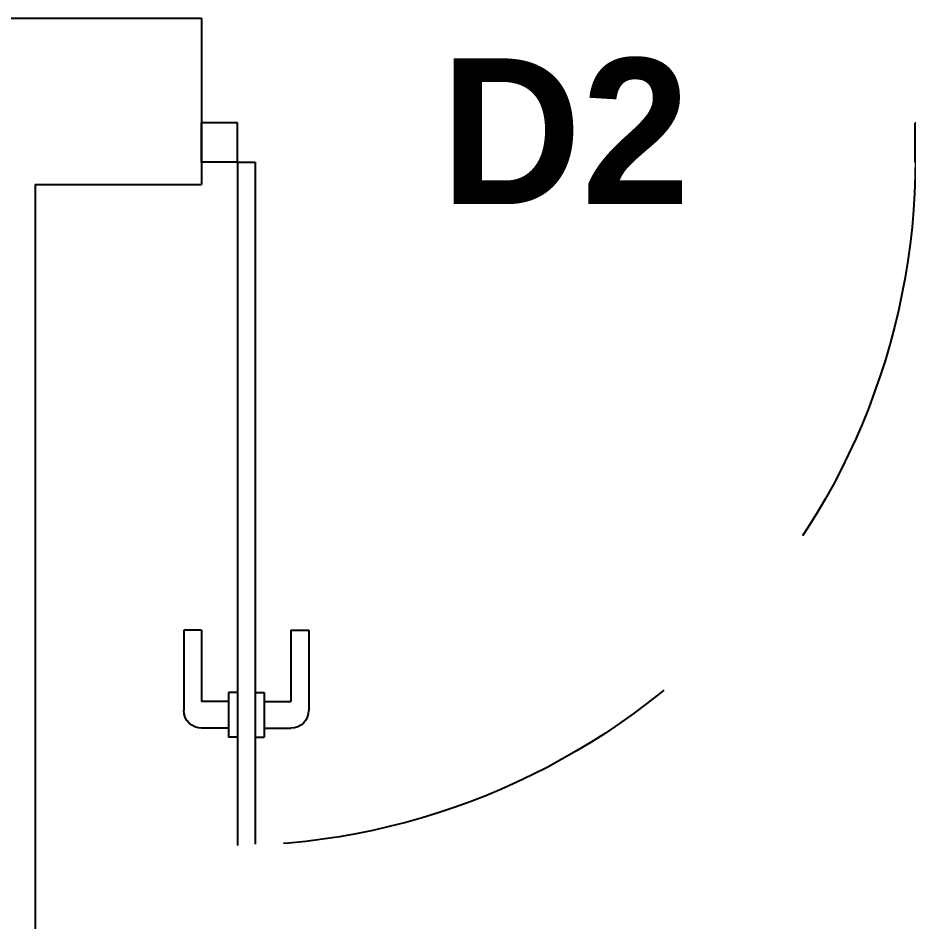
# Model space of a CAD drawing. Header units: inches. Extents: x 484217 to 497210, y -26946 to -21493.
# Drawn here: x 486368.98 to 486417.13, y -26096.56 to -26047.72 of the extents above; entities that cross this region are included whole.
import ezdxf

# ---------------------------------------------------------------- set-up
doc = ezdxf.new("R2010")
doc.units = ezdxf.units.IN
doc.header["$LTSCALE"] = 20
doc.header["$MEASUREMENT"] = 0
doc.linetypes.add('DASHED', pattern=[0.75, 0.5, -0.25])
doc.layers.add('GLAZING', color=4, linetype='Continuous')
doc.layers.add('I-WALL-IN', color=3, linetype='Continuous')
doc.layers.add('I-ANNO-TEXT', color=7, linetype='Continuous', lineweight=18)
doc.styles.add('MICRO', font='')
doc.styles.get('MICRO').set_extended_font_data('MicrogrammaSSi', bold=True)

# ---------------------------------------------------------------- blocks, each defined once
blk = doc.blocks.new('glass doors- 900')
for p, q in [((387080.9, -15045.5), (387080.9, -14224.6)), ((387102.3, -15045.5), (387102.3, -14226.3)), ((387080.9, -14354.8), (387070.1, -14354.8)), ((387070.1, -14408.4), (387070.1, -14354.8)), ((387102.3, -14354.8), (387113, -14354.8)), ((387113, -14408.4), (387113, -14354.8)), ((387070.1, -14365.5), (387038, -14365.5)), ((387113, -14365.5), (387145.1, -14365.5)), ((387016.6, -14483.4), (387016.6, -14387)), ((387166.6, -14483.4), (387166.6, -14387)), ((387038, -14483.4), (387038, -14397.7)), ((387070.1, -14397.7), (387038, -14397.7)), ((387113, -14397.7), (387145.1, -14397.7)), ((387145.1, -14483.4), (387145.1, -14397.7)), ((387080.9, -14408.4), (387070.1, -14408.4)), ((387102.3, -14408.4), (387113, -14408.4)), ((387038, -14483.4), (387016.6, -14483.4)), ((387145.1, -14483.4), (387166.6, -14483.4)), ((387038, -15045.5), (387038, -15092.6)), ((387080.9, -15045.5), (387038, -15045.5)), ((387080.9, -15045.5), (387080.9, -15092.6)), ((387080.9, -15045.5), (387080.9, -15092.6)), ((387080.9, -15045.5), (387102.3, -15045.5)), ((387895.1, -15045.5), (387895.1, -15092.6)), ((387895.1, -15045.5), (387895.1, -15092.6)), ((387895.1, -15045.5), (387895.1, -15045.5)), ((387895.1, -15045.5), (387938, -15045.5)), ((387938, -15045.5), (387938, -15092.6)), ((387080.9, -15092.6), (387038, -15092.6)), ((387895.1, -15092.6), (387938, -15092.6))]:
    blk.add_line(p, q)
at = {"linetype": 'DASHED', "ltscale": 50}
blk.add_arc((387070.1, -15049.8), 825.3, 358.6028, 89.255, dxfattribs=at)
for centre, start, end in [((387038, -14387), 90, 180), ((387145.1, -14387), 0, 90)]:
    blk.add_arc(centre, 21.4, start, end)

msp = doc.modelspace()

# ---------------------------------------------------------------- linework, layer by layer
at = {"layer": 'I-WALL-IN'}
for p, q in [((486365.403, -26047.721, 6.93), (486369.903, -26047.721, 6.93)), ((486378.903, -26047.721, 6.93), (486378.903, -26052.221, 6.93)), ((486378.903, -26052.221, 6.93), (486378.903, -26056.721, 6.93))]:
    msp.add_line(p, q, dxfattribs=at)
at = {"layer": 'I-WALL-IN', "elevation": 6.93}
for points in [[(486369.903, -26047.721), (486378.903, -26047.721)], [(486369.903, -26056.721), (486378.903, -26056.721)], [(486369.903, -26056.721), (486369.903, -26252.471)]]:
    msp.add_lwpolyline(points, dxfattribs=at)

# ---------------------------------------------------------------- block references
at = {"layer": 'GLAZING', "xscale": -0.04500000025145709, "yscale": 0.04499999998952262, "zscale": 0.04499999999999744, "rotation": 180}
msp.add_blockref('glass doors- 900', (468962.193, -26732.545, 6.93), dxfattribs=at)

# ---------------------------------------------------------------- texts
at = {"layer": 'I-ANNO-TEXT', "insert": (486391.827, -26049.896, 6.93), "char_height": 7.875, "attachment_point": 1, "style": 'MICRO'}
msp.add_mtext_dynamic_manual_height_columns('{\\fBahnschrift Light|b1|i0|c0|p34;D2}', width=7.40993, gutter_width=1.5, heights=[0], dxfattribs=at)

doc.saveas('drawing.dxf')
